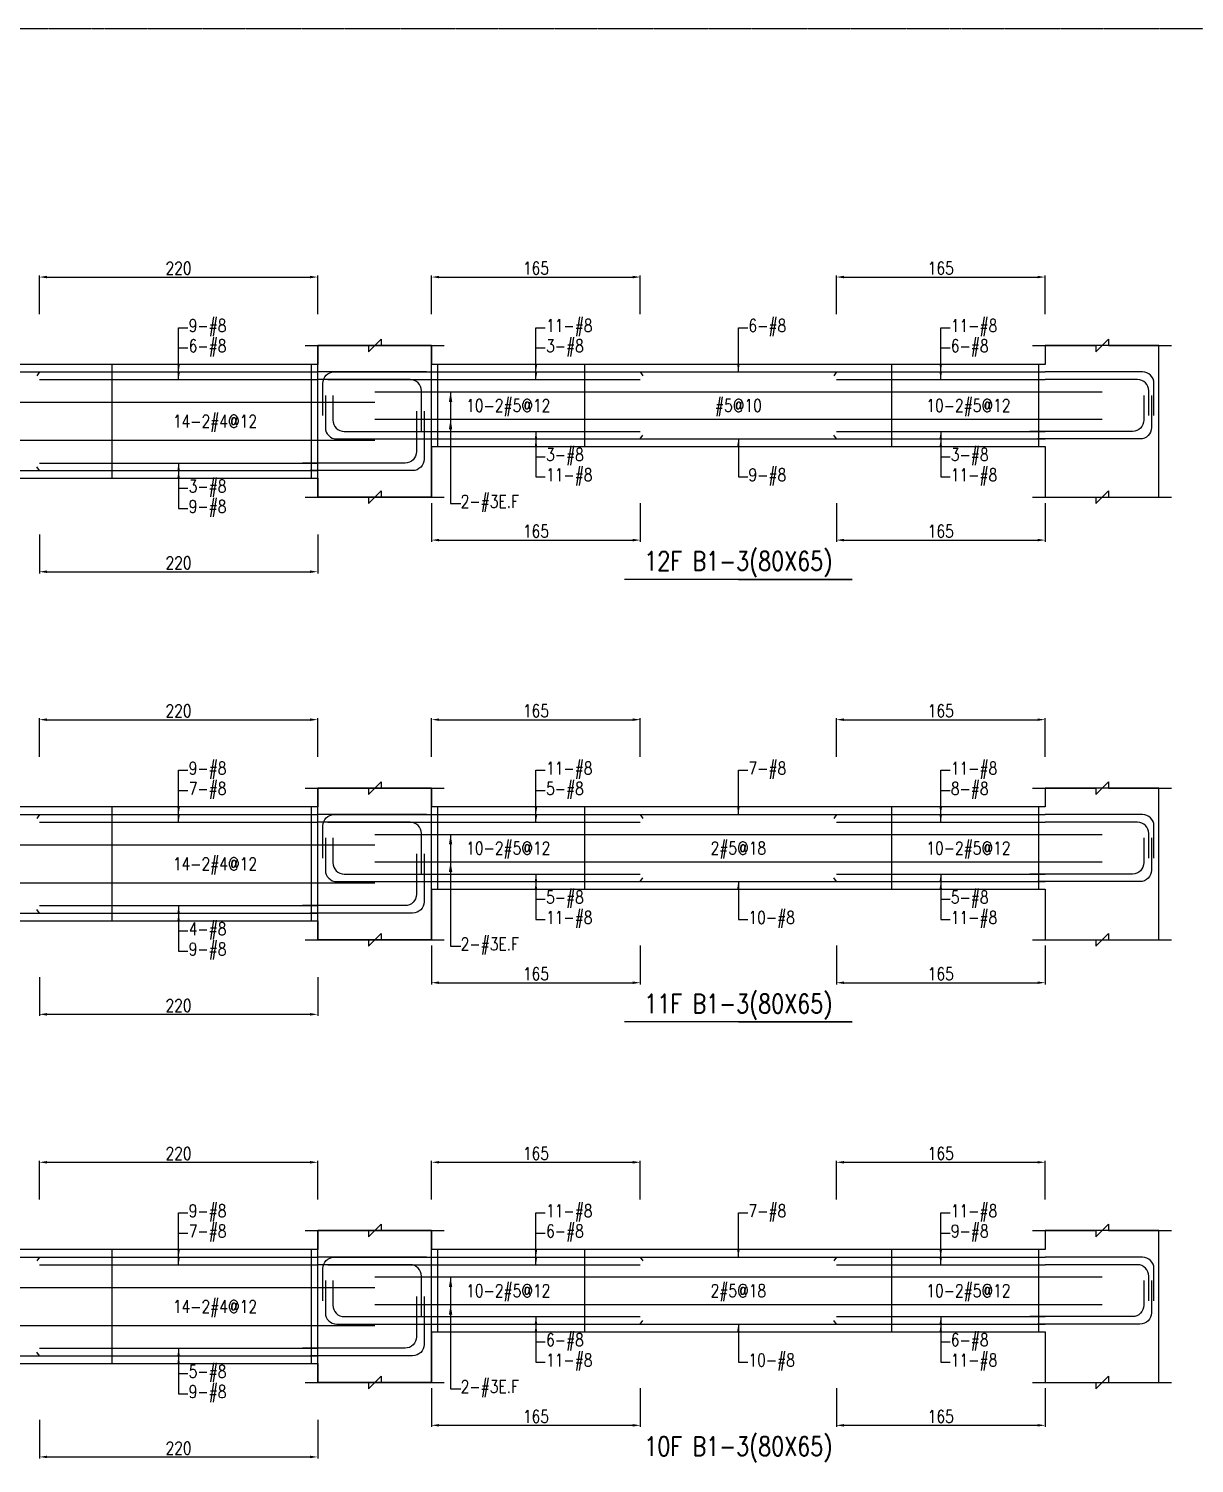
# Model space of a CAD drawing. Header units: millimetres. Extents: x 0 to 84580, y -12276 to 4373.
# Drawn here: x 33967 to 34888, y 935 to 2069 of the extents above; entities that cross this region are included whole.
import ezdxf
from ezdxf.enums import TextEntityAlignment as Align

# ---------------------------------------------------------------- set-up
doc = ezdxf.new("R2010")
doc.units = ezdxf.units.MM
doc.header["$MEASUREMENT"] = 0
doc.linetypes.add('CENTER', pattern=[2, 1.25, -0.25, 0.25, -0.25])
for name, color, linetype in [('S-DIM', 2, 'Continuous'), ('S-GRID', 1, 'CENTER'), ('S-LEADER', 2, 'Continuous'), ('S-RC', 130, 'Continuous'), ('S-REINF', 6, 'Continuous'), ('S-TEXT', 2, 'Continuous')]:
    doc.layers.add(name, color=color, linetype=linetype)
doc.styles.add('CS4', font='romans.shx', dxfattribs={"width": 0.8, "bigfont": 'lsp.shx'})
doc.styles.get("Standard").update_dxf_attribs({"font": 'arial.ttf'})
doc.dimstyles.new('ISO-25', dxfattribs={"dimtxt": 2.5, "dimasz": 2.5, "dimexe": 1.25, "dimexo": 0.625, "dimtad": 1, "dimtxsty": 'Standard', "dimcen": 2.5, "dimadec": 0, "dimazin": 0, "dimtfac": 1, "dimtmove": 0, "dimatfit": 3, "dimfxl": 0, "dimarcsym": 0})

# ---------------------------------------------------------------- blocks, each defined once
blk = doc.blocks.new('*D220')
at = {"layer": 'DEFPOINTS', "color": 0, "transparency": 16777216}
for p in [(34195.2, 1172.6), (33975.2, 1142.6), (34195.2, 1142.6)]:
    blk.add_point(p, dxfattribs=at)
at = {"layer": 'S-DIM', "color": 0, "lineweight": -2, "transparency": 16777216}
for p, q in [((33975.2, 1143.2), (33975.2, 1173.8)), ((33981.2, 1172.6), (34189.2, 1172.6)), ((34195.2, 1143.2), (34195.2, 1173.8))]:
    blk.add_line(p, q, dxfattribs=at)
at = {"layer": 'S-DIM', "color": 0, "transparency": 16777216}
for points in [[(33981.2, 1173.6), (33981.2, 1171.6), (33975.2, 1172.6)], [(34189.2, 1173.6), (34189.2, 1171.6), (34195.2, 1172.6)]]:
    blk.add_solid(points, dxfattribs=at)
at = {"layer": 'S-DIM', "color": 0, "transparency": 16777216, "insert": (34085.2, 1179.6), "char_height": 10, "attachment_point": 5, "style": 'CS4'}
blk.add_mtext('220', dxfattribs=at)
blk = doc.blocks.new('*D222')
at = {"layer": 'DEFPOINTS', "color": 0, "transparency": 16777216}
for p in [(33975.2, 969.6), (34195.2, 969.6), (34195.2, 939.6)]:
    blk.add_point(p, dxfattribs=at)
at = {"layer": 'S-DIM', "color": 0, "lineweight": -2, "transparency": 16777216}
for p, q in [((33975.2, 968.9), (33975.2, 938.3)), ((34195.2, 968.9), (34195.2, 938.3)), ((33981.2, 939.6), (34189.2, 939.6))]:
    blk.add_line(p, q, dxfattribs=at)
at = {"layer": 'S-DIM', "color": 0, "transparency": 16777216}
for points in [[(33981.2, 940.6), (33981.2, 938.6), (33975.2, 939.6)], [(34189.2, 940.6), (34189.2, 938.6), (34195.2, 939.6)]]:
    blk.add_solid(points, dxfattribs=at)
at = {"layer": 'S-DIM', "color": 0, "transparency": 16777216, "insert": (34085.2, 946.6), "char_height": 10, "attachment_point": 5, "style": 'CS4'}
blk.add_mtext('220', dxfattribs=at)
blk = doc.blocks.new('*D224')
at = {"layer": 'DEFPOINTS', "color": 0, "transparency": 16777216}
for p in [(34195.2, 1522.6), (33975.2, 1492.6), (34195.2, 1492.6)]:
    blk.add_point(p, dxfattribs=at)
at = {"layer": 'S-DIM', "color": 0, "lineweight": -2, "transparency": 16777216}
for p, q in [((33975.2, 1493.2), (33975.2, 1523.8)), ((33981.2, 1522.6), (34189.2, 1522.6)), ((34195.2, 1493.2), (34195.2, 1523.8))]:
    blk.add_line(p, q, dxfattribs=at)
at = {"layer": 'S-DIM', "color": 0, "transparency": 16777216}
for points in [[(33981.2, 1523.6), (33981.2, 1521.6), (33975.2, 1522.6)], [(34189.2, 1523.6), (34189.2, 1521.6), (34195.2, 1522.6)]]:
    blk.add_solid(points, dxfattribs=at)
at = {"layer": 'S-DIM', "color": 0, "transparency": 16777216, "insert": (34085.2, 1529.6), "char_height": 10, "attachment_point": 5, "style": 'CS4'}
blk.add_mtext('220', dxfattribs=at)
blk = doc.blocks.new('*D226')
at = {"layer": 'DEFPOINTS', "color": 0, "transparency": 16777216}
for p in [(33975.2, 1319.6), (34195.2, 1319.6), (34195.2, 1289.6)]:
    blk.add_point(p, dxfattribs=at)
at = {"layer": 'S-DIM', "color": 0, "lineweight": -2, "transparency": 16777216}
for p, q in [((33975.2, 1318.9), (33975.2, 1288.3)), ((34195.2, 1318.9), (34195.2, 1288.3)), ((33981.2, 1289.6), (34189.2, 1289.6))]:
    blk.add_line(p, q, dxfattribs=at)
at = {"layer": 'S-DIM', "color": 0, "transparency": 16777216}
for points in [[(33981.2, 1290.6), (33981.2, 1288.6), (33975.2, 1289.6)], [(34189.2, 1290.6), (34189.2, 1288.6), (34195.2, 1289.6)]]:
    blk.add_solid(points, dxfattribs=at)
at = {"layer": 'S-DIM', "color": 0, "transparency": 16777216, "insert": (34085.2, 1296.6), "char_height": 10, "attachment_point": 5, "style": 'CS4'}
blk.add_mtext('220', dxfattribs=at)
blk = doc.blocks.new('*D235')
at = {"layer": 'DEFPOINTS', "color": 0, "transparency": 16777216}
for p in [(34195.2, 1872.6), (33975.2, 1842.6), (34195.2, 1842.6)]:
    blk.add_point(p, dxfattribs=at)
at = {"layer": 'S-DIM', "color": 0, "lineweight": -2, "transparency": 16777216}
for p, q in [((33975.2, 1843.2), (33975.2, 1873.8)), ((33981.2, 1872.6), (34189.2, 1872.6)), ((34195.2, 1843.2), (34195.2, 1873.8))]:
    blk.add_line(p, q, dxfattribs=at)
at = {"layer": 'S-DIM', "color": 0, "transparency": 16777216}
for points in [[(33981.2, 1873.6), (33981.2, 1871.6), (33975.2, 1872.6)], [(34189.2, 1873.6), (34189.2, 1871.6), (34195.2, 1872.6)]]:
    blk.add_solid(points, dxfattribs=at)
at = {"layer": 'S-DIM', "color": 0, "transparency": 16777216, "insert": (34085.2, 1879.6), "char_height": 10, "attachment_point": 5, "style": 'CS4'}
blk.add_mtext('220', dxfattribs=at)
blk = doc.blocks.new('*D237')
at = {"layer": 'DEFPOINTS', "color": 0, "transparency": 16777216}
for p in [(33975.2, 1669.6), (34195.2, 1669.6), (34195.2, 1639.6)]:
    blk.add_point(p, dxfattribs=at)
at = {"layer": 'S-DIM', "color": 0, "lineweight": -2, "transparency": 16777216}
for p, q in [((33975.2, 1668.9), (33975.2, 1638.3)), ((34195.2, 1668.9), (34195.2, 1638.3)), ((33981.2, 1639.6), (34189.2, 1639.6))]:
    blk.add_line(p, q, dxfattribs=at)
at = {"layer": 'S-DIM', "color": 0, "transparency": 16777216}
for points in [[(33981.2, 1640.6), (33981.2, 1638.6), (33975.2, 1639.6)], [(34189.2, 1640.6), (34189.2, 1638.6), (34195.2, 1639.6)]]:
    blk.add_solid(points, dxfattribs=at)
at = {"layer": 'S-DIM', "color": 0, "transparency": 16777216, "insert": (34085.2, 1646.6), "char_height": 10, "attachment_point": 5, "style": 'CS4'}
blk.add_mtext('220', dxfattribs=at)
blk = doc.blocks.new('*D232')
at = {"layer": 'DEFPOINTS', "color": 0, "transparency": 16777216}
for p in [(34450.2, 1172.6), (34285.2, 1142.6), (34450.2, 1142.6)]:
    blk.add_point(p, dxfattribs=at)
at = {"layer": 'S-DIM', "color": 0, "lineweight": -2, "transparency": 16777216}
for p, q in [((34285.2, 1143.2), (34285.2, 1173.8)), ((34291.2, 1172.6), (34444.2, 1172.6)), ((34450.2, 1143.2), (34450.2, 1173.8))]:
    blk.add_line(p, q, dxfattribs=at)
at = {"layer": 'S-DIM', "color": 0, "transparency": 16777216}
for points in [[(34291.2, 1173.6), (34291.2, 1171.6), (34285.2, 1172.6)], [(34444.2, 1173.6), (34444.2, 1171.6), (34450.2, 1172.6)]]:
    blk.add_solid(points, dxfattribs=at)
at = {"layer": 'S-DIM', "color": 0, "transparency": 16777216, "insert": (34367.7, 1179.6), "char_height": 10, "attachment_point": 5, "style": 'CS4'}
blk.add_mtext('165', dxfattribs=at)
blk = doc.blocks.new('*D233')
at = {"layer": 'DEFPOINTS', "color": 0, "transparency": 16777216}
for p in [(34770.2, 1172.6), (34605.2, 1142.6), (34770.2, 1142.6)]:
    blk.add_point(p, dxfattribs=at)
at = {"layer": 'S-DIM', "color": 0, "lineweight": -2, "transparency": 16777216}
for p, q in [((34605.2, 1143.2), (34605.2, 1173.8)), ((34611.2, 1172.6), (34764.2, 1172.6)), ((34770.2, 1143.2), (34770.2, 1173.8))]:
    blk.add_line(p, q, dxfattribs=at)
at = {"layer": 'S-DIM', "color": 0, "transparency": 16777216}
for points in [[(34611.2, 1173.6), (34611.2, 1171.6), (34605.2, 1172.6)], [(34764.2, 1173.6), (34764.2, 1171.6), (34770.2, 1172.6)]]:
    blk.add_solid(points, dxfattribs=at)
at = {"layer": 'S-DIM', "color": 0, "transparency": 16777216, "insert": (34687.7, 1179.6), "char_height": 10, "attachment_point": 5, "style": 'CS4'}
blk.add_mtext('165', dxfattribs=at)
blk = doc.blocks.new('*D241')
at = {"layer": 'DEFPOINTS', "color": 0, "transparency": 16777216}
for p in [(34285.2, 994.6), (34450.2, 994.6), (34450.2, 964.6)]:
    blk.add_point(p, dxfattribs=at)
at = {"layer": 'S-DIM', "color": 0, "lineweight": -2, "transparency": 16777216}
for p, q in [((34285.2, 993.9), (34285.2, 963.3)), ((34450.2, 993.9), (34450.2, 963.3)), ((34291.2, 964.6), (34444.2, 964.6))]:
    blk.add_line(p, q, dxfattribs=at)
at = {"layer": 'S-DIM', "color": 0, "transparency": 16777216}
for points in [[(34291.2, 965.6), (34291.2, 963.6), (34285.2, 964.6)], [(34444.2, 965.6), (34444.2, 963.6), (34450.2, 964.6)]]:
    blk.add_solid(points, dxfattribs=at)
at = {"layer": 'S-DIM', "color": 0, "transparency": 16777216, "insert": (34367.7, 971.6), "char_height": 10, "attachment_point": 5, "style": 'CS4'}
blk.add_mtext('165', dxfattribs=at)
blk = doc.blocks.new('*D242')
at = {"layer": 'DEFPOINTS', "color": 0, "transparency": 16777216}
for p in [(34605.2, 994.6), (34770.2, 994.6), (34770.2, 964.6)]:
    blk.add_point(p, dxfattribs=at)
at = {"layer": 'S-DIM', "color": 0, "lineweight": -2, "transparency": 16777216}
for p, q in [((34605.2, 993.9), (34605.2, 963.3)), ((34770.2, 993.9), (34770.2, 963.3)), ((34611.2, 964.6), (34764.2, 964.6))]:
    blk.add_line(p, q, dxfattribs=at)
at = {"layer": 'S-DIM', "color": 0, "transparency": 16777216}
for points in [[(34611.2, 965.6), (34611.2, 963.6), (34605.2, 964.6)], [(34764.2, 965.6), (34764.2, 963.6), (34770.2, 964.6)]]:
    blk.add_solid(points, dxfattribs=at)
at = {"layer": 'S-DIM', "color": 0, "transparency": 16777216, "insert": (34687.7, 971.6), "char_height": 10, "attachment_point": 5, "style": 'CS4'}
blk.add_mtext('165', dxfattribs=at)
blk = doc.blocks.new('*D243')
at = {"layer": 'DEFPOINTS', "color": 0, "transparency": 16777216}
for p in [(34450.2, 1522.6), (34285.2, 1492.6), (34450.2, 1492.6)]:
    blk.add_point(p, dxfattribs=at)
at = {"layer": 'S-DIM', "color": 0, "lineweight": -2, "transparency": 16777216}
for p, q in [((34285.2, 1493.2), (34285.2, 1523.8)), ((34291.2, 1522.6), (34444.2, 1522.6)), ((34450.2, 1493.2), (34450.2, 1523.8))]:
    blk.add_line(p, q, dxfattribs=at)
at = {"layer": 'S-DIM', "color": 0, "transparency": 16777216}
for points in [[(34291.2, 1523.6), (34291.2, 1521.6), (34285.2, 1522.6)], [(34444.2, 1523.6), (34444.2, 1521.6), (34450.2, 1522.6)]]:
    blk.add_solid(points, dxfattribs=at)
at = {"layer": 'S-DIM', "color": 0, "transparency": 16777216, "insert": (34367.7, 1529.6), "char_height": 10, "attachment_point": 5, "style": 'CS4'}
blk.add_mtext('165', dxfattribs=at)
blk = doc.blocks.new('*D244')
at = {"layer": 'DEFPOINTS', "color": 0, "transparency": 16777216}
for p in [(34770.2, 1522.6), (34605.2, 1492.6), (34770.2, 1492.6)]:
    blk.add_point(p, dxfattribs=at)
at = {"layer": 'S-DIM', "color": 0, "lineweight": -2, "transparency": 16777216}
for p, q in [((34605.2, 1493.2), (34605.2, 1523.8)), ((34611.2, 1522.6), (34764.2, 1522.6)), ((34770.2, 1493.2), (34770.2, 1523.8))]:
    blk.add_line(p, q, dxfattribs=at)
at = {"layer": 'S-DIM', "color": 0, "transparency": 16777216}
for points in [[(34611.2, 1523.6), (34611.2, 1521.6), (34605.2, 1522.6)], [(34764.2, 1523.6), (34764.2, 1521.6), (34770.2, 1522.6)]]:
    blk.add_solid(points, dxfattribs=at)
at = {"layer": 'S-DIM', "color": 0, "transparency": 16777216, "insert": (34687.7, 1529.6), "char_height": 10, "attachment_point": 5, "style": 'CS4'}
blk.add_mtext('165', dxfattribs=at)
blk = doc.blocks.new('*D245')
at = {"layer": 'DEFPOINTS', "color": 0, "transparency": 16777216}
for p in [(34285.2, 1344.6), (34450.2, 1344.6), (34450.2, 1314.6)]:
    blk.add_point(p, dxfattribs=at)
at = {"layer": 'S-DIM', "color": 0, "lineweight": -2, "transparency": 16777216}
for p, q in [((34285.2, 1343.9), (34285.2, 1313.3)), ((34450.2, 1343.9), (34450.2, 1313.3)), ((34291.2, 1314.6), (34444.2, 1314.6))]:
    blk.add_line(p, q, dxfattribs=at)
at = {"layer": 'S-DIM', "color": 0, "transparency": 16777216}
for points in [[(34291.2, 1315.6), (34291.2, 1313.6), (34285.2, 1314.6)], [(34444.2, 1315.6), (34444.2, 1313.6), (34450.2, 1314.6)]]:
    blk.add_solid(points, dxfattribs=at)
at = {"layer": 'S-DIM', "color": 0, "transparency": 16777216, "insert": (34367.7, 1321.6), "char_height": 10, "attachment_point": 5, "style": 'CS4'}
blk.add_mtext('165', dxfattribs=at)
blk = doc.blocks.new('*D246')
at = {"layer": 'DEFPOINTS', "color": 0, "transparency": 16777216}
for p in [(34605.2, 1344.6), (34770.2, 1344.6), (34770.2, 1314.6)]:
    blk.add_point(p, dxfattribs=at)
at = {"layer": 'S-DIM', "color": 0, "lineweight": -2, "transparency": 16777216}
for p, q in [((34605.2, 1343.9), (34605.2, 1313.3)), ((34770.2, 1343.9), (34770.2, 1313.3)), ((34611.2, 1314.6), (34764.2, 1314.6))]:
    blk.add_line(p, q, dxfattribs=at)
at = {"layer": 'S-DIM', "color": 0, "transparency": 16777216}
for points in [[(34611.2, 1315.6), (34611.2, 1313.6), (34605.2, 1314.6)], [(34764.2, 1315.6), (34764.2, 1313.6), (34770.2, 1314.6)]]:
    blk.add_solid(points, dxfattribs=at)
at = {"layer": 'S-DIM', "color": 0, "transparency": 16777216, "insert": (34687.7, 1321.6), "char_height": 10, "attachment_point": 5, "style": 'CS4'}
blk.add_mtext('165', dxfattribs=at)
blk = doc.blocks.new('*D247')
at = {"layer": 'DEFPOINTS', "color": 0, "transparency": 16777216}
for p in [(34450.2, 1872.6), (34285.2, 1842.6), (34450.2, 1842.6)]:
    blk.add_point(p, dxfattribs=at)
at = {"layer": 'S-DIM', "color": 0, "lineweight": -2, "transparency": 16777216}
for p, q in [((34285.2, 1843.2), (34285.2, 1873.8)), ((34291.2, 1872.6), (34444.2, 1872.6)), ((34450.2, 1843.2), (34450.2, 1873.8))]:
    blk.add_line(p, q, dxfattribs=at)
at = {"layer": 'S-DIM', "color": 0, "transparency": 16777216}
for points in [[(34291.2, 1873.6), (34291.2, 1871.6), (34285.2, 1872.6)], [(34444.2, 1873.6), (34444.2, 1871.6), (34450.2, 1872.6)]]:
    blk.add_solid(points, dxfattribs=at)
at = {"layer": 'S-DIM', "color": 0, "transparency": 16777216, "insert": (34367.7, 1879.6), "char_height": 10, "attachment_point": 5, "style": 'CS4'}
blk.add_mtext('165', dxfattribs=at)
blk = doc.blocks.new('*D211')
at = {"layer": 'DEFPOINTS', "color": 0, "transparency": 16777216}
for p in [(34770.2, 1872.6), (34605.2, 1842.6), (34770.2, 1842.6)]:
    blk.add_point(p, dxfattribs=at)
at = {"layer": 'S-DIM', "color": 0, "lineweight": -2, "transparency": 16777216}
for p, q in [((34605.2, 1843.2), (34605.2, 1873.8)), ((34611.2, 1872.6), (34764.2, 1872.6)), ((34770.2, 1843.2), (34770.2, 1873.8))]:
    blk.add_line(p, q, dxfattribs=at)
at = {"layer": 'S-DIM', "color": 0, "transparency": 16777216}
for points in [[(34611.2, 1873.6), (34611.2, 1871.6), (34605.2, 1872.6)], [(34764.2, 1873.6), (34764.2, 1871.6), (34770.2, 1872.6)]]:
    blk.add_solid(points, dxfattribs=at)
at = {"layer": 'S-DIM', "color": 0, "transparency": 16777216, "insert": (34687.7, 1879.6), "char_height": 10, "attachment_point": 5, "style": 'CS4'}
blk.add_mtext('165', dxfattribs=at)
blk = doc.blocks.new('*D212')
at = {"layer": 'DEFPOINTS', "color": 0, "transparency": 16777216}
for p in [(34285.2, 1694.6), (34450.2, 1694.6), (34450.2, 1664.6)]:
    blk.add_point(p, dxfattribs=at)
at = {"layer": 'S-DIM', "color": 0, "lineweight": -2, "transparency": 16777216}
for p, q in [((34285.2, 1693.9), (34285.2, 1663.3)), ((34450.2, 1693.9), (34450.2, 1663.3)), ((34291.2, 1664.6), (34444.2, 1664.6))]:
    blk.add_line(p, q, dxfattribs=at)
at = {"layer": 'S-DIM', "color": 0, "transparency": 16777216}
for points in [[(34291.2, 1665.6), (34291.2, 1663.6), (34285.2, 1664.6)], [(34444.2, 1665.6), (34444.2, 1663.6), (34450.2, 1664.6)]]:
    blk.add_solid(points, dxfattribs=at)
at = {"layer": 'S-DIM', "color": 0, "transparency": 16777216, "insert": (34367.7, 1671.6), "char_height": 10, "attachment_point": 5, "style": 'CS4'}
blk.add_mtext('165', dxfattribs=at)
blk = doc.blocks.new('*D213')
at = {"layer": 'DEFPOINTS', "color": 0, "transparency": 16777216}
for p in [(34605.2, 1694.6), (34770.2, 1694.6), (34770.2, 1664.6)]:
    blk.add_point(p, dxfattribs=at)
at = {"layer": 'S-DIM', "color": 0, "lineweight": -2, "transparency": 16777216}
for p, q in [((34605.2, 1693.9), (34605.2, 1663.3)), ((34770.2, 1693.9), (34770.2, 1663.3)), ((34611.2, 1664.6), (34764.2, 1664.6))]:
    blk.add_line(p, q, dxfattribs=at)
at = {"layer": 'S-DIM', "color": 0, "transparency": 16777216}
for points in [[(34611.2, 1665.6), (34611.2, 1663.6), (34605.2, 1664.6)], [(34764.2, 1665.6), (34764.2, 1663.6), (34770.2, 1664.6)]]:
    blk.add_solid(points, dxfattribs=at)
at = {"layer": 'S-DIM', "color": 0, "transparency": 16777216, "insert": (34687.7, 1671.6), "char_height": 10, "attachment_point": 5, "style": 'CS4'}
blk.add_mtext('165', dxfattribs=at)

msp = doc.modelspace()

# ---------------------------------------------------------------- linework, layer by layer
at = {"layer": 'S-GRID'}
msp.add_lwpolyline([(32603, 0), (35832, 0), (35832, 2069), (32603, 2069), (32603, 0)], dxfattribs=at)
at = {"layer": 'S-RC'}
for points in [[(34185.225, 1818.558), (34235.225, 1818.548), (34235.224, 1813.548), (34245.226, 1823.546), (34245.225, 1818.546), (34295.225, 1818.536)], [(34185.225, 1818.558), (34235.225, 1818.548), (34235.224, 1813.548), (34245.226, 1823.546), (34245.225, 1818.546), (34295.225, 1818.536)], [(34195.225, 1713.558), (34195.225, 1698.558), (34285.225, 1698.558), (34285.225, 1818.558), (34195.225, 1818.558), (34195.225, 1803.558)], [(34285.225, 1738.558), (34285.225, 1698.558), (34195.225, 1698.558), (34195.225, 1818.558), (34285.225, 1818.558), (34285.225, 1803.558)], [(34760.225, 1818.558), (34810.225, 1818.548), (34810.224, 1813.548), (34820.226, 1823.546), (34820.225, 1818.546), (34870.225, 1818.536)], [(34770.225, 1738.558), (34770.225, 1698.558), (34860.225, 1698.558), (34860.225, 1818.558), (34770.225, 1818.558), (34770.225, 1803.558)], [(34195.225, 1803.558), (33545.225, 1803.558)], [(34770.225, 1803.558), (34285.225, 1803.558)], [(34285.225, 1738.558), (34770.225, 1738.558)], [(33545.225, 1713.558), (34195.225, 1713.558)], [(34185.225, 1698.558), (34235.225, 1698.548), (34235.224, 1693.548), (34245.226, 1703.546), (34245.225, 1698.546), (34295.225, 1698.536)], [(34185.225, 1698.558), (34235.225, 1698.548), (34235.224, 1693.548), (34245.226, 1703.546), (34245.225, 1698.546), (34295.225, 1698.536)], [(34760.225, 1698.558), (34810.225, 1698.548), (34810.224, 1693.548), (34820.226, 1703.546), (34820.225, 1698.546), (34870.225, 1698.536)], [(34527.725, 1633.558), (34617.725, 1633.558), (34437.725, 1633.558)], [(34185.225, 1468.558), (34235.225, 1468.548), (34235.224, 1463.548), (34245.226, 1473.546), (34245.225, 1468.546), (34295.225, 1468.536)], [(34185.225, 1468.558), (34235.225, 1468.548), (34235.224, 1463.548), (34245.226, 1473.546), (34245.225, 1468.546), (34295.225, 1468.536)], [(34195.225, 1363.558), (34195.225, 1348.558), (34285.225, 1348.558), (34285.225, 1468.558), (34195.225, 1468.558), (34195.225, 1453.558)], [(34285.225, 1388.558), (34285.225, 1348.558), (34195.225, 1348.558), (34195.225, 1468.558), (34285.225, 1468.558), (34285.225, 1453.558)], [(34760.225, 1468.558), (34810.225, 1468.548), (34810.224, 1463.548), (34820.226, 1473.546), (34820.225, 1468.546), (34870.225, 1468.536)], [(34770.225, 1388.558), (34770.225, 1348.558), (34860.225, 1348.558), (34860.225, 1468.558), (34770.225, 1468.558), (34770.225, 1453.558)], [(34195.225, 1453.558), (33545.225, 1453.558)], [(34770.225, 1453.558), (34285.225, 1453.558)], [(34285.225, 1388.558), (34770.225, 1388.558)], [(33545.225, 1363.558), (34195.225, 1363.558)], [(34185.225, 1348.558), (34235.225, 1348.548), (34235.224, 1343.548), (34245.226, 1353.546), (34245.225, 1348.546), (34295.225, 1348.536)], [(34185.225, 1348.558), (34235.225, 1348.548), (34235.224, 1343.548), (34245.226, 1353.546), (34245.225, 1348.546), (34295.225, 1348.536)], [(34760.225, 1348.558), (34810.225, 1348.548), (34810.224, 1343.548), (34820.226, 1353.546), (34820.225, 1348.546), (34870.225, 1348.536)], [(34527.725, 1283.558), (34617.725, 1283.558), (34437.725, 1283.558)], [(34185.225, 1118.558), (34235.225, 1118.548), (34235.224, 1113.548), (34245.226, 1123.546), (34245.225, 1118.546), (34295.225, 1118.536)], [(34185.225, 1118.558), (34235.225, 1118.548), (34235.224, 1113.548), (34245.226, 1123.546), (34245.225, 1118.546), (34295.225, 1118.536)], [(34760.225, 1118.558), (34810.225, 1118.548), (34810.224, 1113.548), (34820.226, 1123.546), (34820.225, 1118.546), (34870.225, 1118.536)], [(34195.225, 1013.558), (34195.225, 998.558), (34285.225, 998.558), (34285.225, 1118.558), (34195.225, 1118.558), (34195.225, 1103.558)], [(34285.225, 1038.558), (34285.225, 998.558), (34195.225, 998.558), (34195.225, 1118.558), (34285.225, 1118.558), (34285.225, 1103.558)], [(34770.225, 1038.558), (34770.225, 998.558), (34860.225, 998.558), (34860.225, 1118.558), (34770.225, 1118.558), (34770.225, 1103.558)], [(34195.225, 1103.558), (33545.225, 1103.558)], [(34770.225, 1103.558), (34285.225, 1103.558)], [(34285.225, 1038.558), (34770.225, 1038.558)], [(33545.225, 1013.558), (34195.225, 1013.558)], [(34185.225, 998.558), (34235.225, 998.548), (34235.224, 993.548), (34245.226, 1003.546), (34245.225, 998.546), (34295.225, 998.536)], [(34185.225, 998.558), (34235.225, 998.548), (34235.224, 993.548), (34245.226, 1003.546), (34245.225, 998.546), (34295.225, 998.536)], [(34760.225, 998.558), (34810.225, 998.548), (34810.224, 993.548), (34820.226, 1003.546), (34820.225, 998.546), (34870.225, 998.536)]]:
    msp.add_lwpolyline(points, dxfattribs=at)
at = {"layer": 'S-REINF'}
for points in [[(33765.225, 1797.558), (33975.225, 1797.558)], [(33975.225, 1797.558), (33973.225, 1794.558)], [(33975.225, 1797.558), (34195.225, 1797.558)], [(34281.225, 1797.558), (34195.225, 1797.558)], [(34285.225, 1797.558), (34450.225, 1797.558)], [(34450.225, 1797.558), (34452.225, 1794.558)], [(34450.225, 1797.558), (34605.225, 1797.558)], [(34605.225, 1797.558), (34603.225, 1794.558)], [(34605.225, 1797.558), (34770.225, 1797.558)], [(33975.225, 1791.558), (34195.225, 1791.558)], [(34203.225, 1791.558), (34285.225, 1791.558)], [(34285.225, 1791.558), (34450.225, 1791.558)], [(34605.225, 1791.558), (34770.225, 1791.558)], [(34285.225, 1750.558), (34450.225, 1750.558)], [(34450.225, 1744.558), (34452.225, 1747.558)], [(34605.225, 1744.558), (34603.225, 1747.558)], [(34605.225, 1750.558), (34770.225, 1750.558)], [(34285.225, 1744.558), (34450.225, 1744.558)], [(34450.225, 1744.558), (34605.225, 1744.558)], [(34605.225, 1744.558), (34770.225, 1744.558)], [(33975.225, 1725.558), (34195.225, 1725.558)], [(33765.225, 1719.558), (33975.225, 1719.558)], [(33975.225, 1719.558), (33973.225, 1722.558)], [(33975.225, 1719.558), (34195.225, 1719.558)], [(33765.225, 1447.558), (33975.225, 1447.558)], [(33975.225, 1447.558), (33973.225, 1444.558)], [(33975.225, 1447.558), (34195.225, 1447.558)], [(33975.225, 1441.558), (34195.225, 1441.558)], [(34281.225, 1447.558), (34195.225, 1447.558)], [(34203.225, 1441.558), (34285.225, 1441.558)], [(34285.225, 1447.558), (34450.225, 1447.558)], [(34285.225, 1441.558), (34450.225, 1441.558)], [(34450.225, 1447.558), (34452.225, 1444.558)], [(34450.225, 1447.558), (34605.225, 1447.558)], [(34605.225, 1447.558), (34603.225, 1444.558)], [(34605.225, 1447.558), (34770.225, 1447.558)], [(34605.225, 1441.558), (34770.225, 1441.558)], [(34285.225, 1400.558), (34450.225, 1400.558)], [(34450.225, 1394.558), (34452.225, 1397.558)], [(34605.225, 1394.558), (34603.225, 1397.558)], [(34605.225, 1400.558), (34770.225, 1400.558)], [(34285.225, 1394.558), (34450.225, 1394.558)], [(34450.225, 1394.558), (34605.225, 1394.558)], [(34605.225, 1394.558), (34770.225, 1394.558)], [(33975.225, 1375.558), (34195.225, 1375.558)], [(33765.225, 1369.558), (33975.225, 1369.558)], [(33975.225, 1369.558), (33973.225, 1372.558)], [(33975.225, 1369.558), (34195.225, 1369.558)], [(33765.225, 1097.558), (33975.225, 1097.558)], [(33975.225, 1097.558), (33973.225, 1094.558)], [(33975.225, 1097.558), (34195.225, 1097.558)], [(33975.225, 1091.558), (34195.225, 1091.558)], [(34281.225, 1097.558), (34195.225, 1097.558)], [(34203.225, 1091.558), (34285.225, 1091.558)], [(34285.225, 1097.558), (34450.225, 1097.558)], [(34285.225, 1091.558), (34450.225, 1091.558)], [(34450.225, 1097.558), (34452.225, 1094.558)], [(34450.225, 1097.558), (34605.225, 1097.558)], [(34605.225, 1097.558), (34603.225, 1094.558)], [(34605.225, 1097.558), (34770.225, 1097.558)], [(34605.225, 1091.558), (34770.225, 1091.558)], [(34285.225, 1050.558), (34450.225, 1050.558)], [(34285.225, 1044.558), (34450.225, 1044.558)], [(34450.225, 1044.558), (34452.225, 1047.558)], [(34450.225, 1044.558), (34605.225, 1044.558)], [(34605.225, 1044.558), (34603.225, 1047.558)], [(34605.225, 1050.558), (34770.225, 1050.558)], [(34605.225, 1044.558), (34770.225, 1044.558)], [(33975.225, 1019.558), (33973.225, 1022.558)], [(33975.225, 1025.558), (34195.225, 1025.558)], [(33765.225, 1019.558), (33975.225, 1019.558)], [(33975.225, 1019.558), (34195.225, 1019.558)]]:
    msp.add_lwpolyline(points, dxfattribs=at)
at = {"layer": 'S-REINF', "color": 1}
for points in [[(34032.725, 1713.558), (34032.725, 1803.558)], [(34190.225, 1713.558), (34190.225, 1803.558)], [(34290.225, 1738.558), (34290.225, 1803.558)], [(34406.475, 1738.558), (34406.475, 1803.558)], [(34648.975, 1738.558), (34648.975, 1803.558)], [(34765.225, 1738.558), (34765.225, 1803.558)], [(34240.225, 1781.891), (34815.225, 1781.891)], [(33500.225, 1773.558), (34240.225, 1773.558)], [(34240.225, 1760.225), (34815.225, 1760.225)], [(33500.225, 1743.558), (34240.225, 1743.558)], [(34032.725, 1363.558), (34032.725, 1453.558)], [(34190.225, 1363.558), (34190.225, 1453.558)], [(34290.225, 1388.558), (34290.225, 1453.558)], [(34406.475, 1388.558), (34406.475, 1453.558)], [(34648.975, 1388.558), (34648.975, 1453.558)], [(34765.225, 1388.558), (34765.225, 1453.558)], [(34240.225, 1431.891), (34815.225, 1431.891)], [(33500.225, 1423.558), (34240.225, 1423.558)], [(34240.225, 1410.225), (34815.225, 1410.225)], [(33500.225, 1393.558), (34240.225, 1393.558)], [(34032.725, 1013.558), (34032.725, 1103.558)], [(34190.225, 1013.558), (34190.225, 1103.558)], [(34290.225, 1038.558), (34290.225, 1103.558)], [(34406.475, 1038.558), (34406.475, 1103.558)], [(34648.975, 1038.558), (34648.975, 1103.558)], [(34765.225, 1038.558), (34765.225, 1103.558)], [(34240.225, 1081.891), (34815.225, 1081.891)], [(33500.225, 1073.558), (34240.225, 1073.558)], [(34240.225, 1060.225), (34815.225, 1060.225)], [(33500.225, 1043.558), (34240.225, 1043.558)]]:
    msp.add_lwpolyline(points, dxfattribs=at)
at = {"layer": 'S-REINF'}
for points in [[(34199.225, 1763.058), (34199.225, 1788.558, -0.41421356), (34208.225, 1797.558), (34285.225, 1797.558)], [(34856.225, 1763.058), (34856.225, 1788.558, 0.41421356), (34847.225, 1797.558), (34770.225, 1797.558)], [(34277.225, 1750.558), (34277.225, 1782.558, 0.41421356), (34268.225, 1791.558), (34195.225, 1791.558)], [(34852.225, 1763.058), (34852.225, 1782.558, 0.41421356), (34843.225, 1791.558), (34770.225, 1791.558)], [(34201.225, 1779.058), (34201.225, 1753.558, 0.41421356), (34210.225, 1744.558), (34285.225, 1744.558)], [(34207.225, 1779.058), (34207.225, 1759.558, 0.41421356), (34216.225, 1750.558), (34285.225, 1750.558)], [(34848.225, 1779.058), (34848.225, 1759.558, -0.41421356), (34839.225, 1750.558), (34758.225, 1750.558)], [(34854.225, 1779.058), (34854.225, 1753.558, -0.41421356), (34845.225, 1744.558), (34764.225, 1744.558)], [(34273.225, 1766.558), (34273.225, 1734.558, -0.41421356), (34264.225, 1725.558), (34183.225, 1725.558)], [(34279.225, 1766.558), (34279.225, 1728.558, -0.41421356), (34270.225, 1719.558), (34189.225, 1719.558)], [(34277.225, 1400.558), (34277.225, 1432.558, 0.41421356), (34268.225, 1441.558), (34195.225, 1441.558)], [(34199.225, 1413.058), (34199.225, 1438.558, -0.41421356), (34208.225, 1447.558), (34285.225, 1447.558)], [(34856.225, 1413.058), (34856.225, 1438.558, 0.41421356), (34847.225, 1447.558), (34770.225, 1447.558)], [(34852.225, 1413.058), (34852.225, 1432.558, 0.41421356), (34843.225, 1441.558), (34770.225, 1441.558)], [(34201.225, 1429.058), (34201.225, 1403.558, 0.41421356), (34210.225, 1394.558), (34285.225, 1394.558)], [(34207.225, 1429.058), (34207.225, 1409.558, 0.41421356), (34216.225, 1400.558), (34285.225, 1400.558)], [(34848.225, 1429.058), (34848.225, 1409.558, -0.41421356), (34839.225, 1400.558), (34758.225, 1400.558)], [(34854.225, 1429.058), (34854.225, 1403.558, -0.41421356), (34845.225, 1394.558), (34764.225, 1394.558)], [(34273.225, 1416.558), (34273.225, 1384.558, -0.41421356), (34264.225, 1375.558), (34183.225, 1375.558)], [(34279.225, 1416.558), (34279.225, 1378.558, -0.41421356), (34270.225, 1369.558), (34189.225, 1369.558)], [(34277.225, 1050.558), (34277.225, 1082.558, 0.41421356), (34268.225, 1091.558), (34195.225, 1091.558)], [(34199.225, 1063.058), (34199.225, 1088.558, -0.41421356), (34208.225, 1097.558), (34285.225, 1097.558)], [(34856.225, 1063.058), (34856.225, 1088.558, 0.41421356), (34847.225, 1097.558), (34770.225, 1097.558)], [(34852.225, 1063.058), (34852.225, 1082.558, 0.41421356), (34843.225, 1091.558), (34770.225, 1091.558)], [(34201.225, 1079.058), (34201.225, 1053.558, 0.41421356), (34210.225, 1044.558), (34285.225, 1044.558)], [(34207.225, 1079.058), (34207.225, 1059.558, 0.41421356), (34216.225, 1050.558), (34285.225, 1050.558)], [(34848.225, 1079.058), (34848.225, 1059.558, -0.41421356), (34839.225, 1050.558), (34758.225, 1050.558)], [(34854.225, 1079.058), (34854.225, 1053.558, -0.41421356), (34845.225, 1044.558), (34764.225, 1044.558)], [(34273.225, 1066.558), (34273.225, 1034.558, -0.41421356), (34264.225, 1025.558), (34183.225, 1025.558)], [(34279.225, 1066.558), (34279.225, 1028.558, -0.41421356), (34270.225, 1019.558), (34189.225, 1019.558)]]:
    msp.add_lwpolyline(points, format="xyb", dxfattribs=at)

# ---------------------------------------------------------------- texts
at = {"layer": 'S-LEADER', "char_height": 10, "attachment_point": 4, "style": 'CS4'}
for s, insert in [('9-#8', (34093.225, 1832.558)), ('11-#8', (34375.725, 1832.558)), ('6-#8', (34535.725, 1832.558)), ('11-#8', (34695.725, 1832.558)), ('6-#8', (34093.225, 1816.558)), ('3-#8', (34375.725, 1816.558)), ('6-#8', (34695.725, 1816.558)), ('3-#8', (34375.725, 1730.558)), ('3-#8', (34695.725, 1730.558)), ('3-#8', (34093.225, 1705.558)), ('11-#8', (34375.725, 1714.558)), ('9-#8', (34535.725, 1714.558)), ('11-#8', (34695.725, 1714.558)), ('9-#8', (34093.225, 1689.558)), ('9-#8', (34093.225, 1482.558)), ('11-#8', (34375.725, 1482.558)), ('7-#8', (34535.725, 1482.558)), ('11-#8', (34695.725, 1482.558)), ('7-#8', (34093.225, 1466.558)), ('5-#8', (34375.725, 1466.558)), ('8-#8', (34695.725, 1466.558)), ('5-#8', (34375.725, 1380.558)), ('5-#8', (34695.725, 1380.558)), ('11-#8', (34375.725, 1364.558)), ('10-#8', (34535.725, 1364.558)), ('11-#8', (34695.725, 1364.558)), ('4-#8', (34093.225, 1355.558)), ('9-#8', (34093.225, 1339.558)), ('9-#8', (34093.225, 1132.558)), ('11-#8', (34375.725, 1132.558)), ('7-#8', (34535.725, 1132.558)), ('11-#8', (34695.725, 1132.558)), ('7-#8', (34093.225, 1116.558)), ('6-#8', (34375.725, 1116.558)), ('9-#8', (34695.725, 1116.558)), ('6-#8', (34375.725, 1030.558)), ('6-#8', (34695.725, 1030.558)), ('11-#8', (34375.725, 1014.558)), ('10-#8', (34535.725, 1014.558)), ('11-#8', (34695.725, 1014.558)), ('5-#8', (34093.225, 1005.558)), ('9-#8', (34093.225, 989.558))]:
    msp.add_mtext(s, dxfattribs=dict(at, insert=insert))
at = {"layer": 'S-LEADER', "color": 3, "char_height": 10, "attachment_point": 4, "style": 'CS4'}
for insert in [(34308.225, 1693.558), (34308.225, 1343.558), (34308.225, 993.558)]:
    msp.add_mtext('2-#3E.F', dxfattribs=dict(at, insert=insert))
at = {"layer": 'S-RC', "style": 'CS4', "width": 0.8}
for s, p in [('12F B1-3(80X65)', (34527.725, 1640.558)), ('11F B1-3(80X65)', (34527.725, 1290.558)), ('10F B1-3(80X65)', (34527.725, 940.558))]:
    msp.add_text(s, height=15, dxfattribs=at).set_placement(p, align=Align.CENTER)
at = {"layer": 'S-TEXT', "color": 1, "style": 'CS4', "width": 0.8}
for s, p in [('10-2#5@12', (34345.85, 1766.058)), ('#5@10', (34527.725, 1766.058)), ('10-2#5@12', (34709.6, 1766.058)), ('14-2#4@12', (34113.975, 1753.558)), ('10-2#5@12', (34345.85, 1416.058)), ('2#5@18', (34527.725, 1416.058)), ('10-2#5@12', (34709.6, 1416.058)), ('14-2#4@12', (34113.975, 1403.558)), ('10-2#5@12', (34345.85, 1066.058)), ('2#5@18', (34527.725, 1066.058)), ('10-2#5@12', (34709.6, 1066.058)), ('14-2#4@12', (34113.975, 1053.558))]:
    msp.add_text(s, height=10, dxfattribs=at).set_placement(p, align=Align.CENTER)

# ---------------------------------------------------------------- dimensions: what is measured, and where the dimension line sits
at = {"layer": 'S-DIM'}
for p1, p2, distance, picture, middle in [((33975.225, 1842.558), (34195.225, 1842.558), 30, '*D235', (34085.225, 1879.558)), ((34285.225, 1842.558), (34450.225, 1842.558), 30, '*D247', (34367.725, 1879.558)), ((34605.225, 1842.558), (34770.225, 1842.558), 30, '*D211', (34687.725, 1879.558)), ((34285.225, 1694.558), (34450.225, 1694.558), -30, '*D212', (34367.725, 1671.558)), ((34605.225, 1694.558), (34770.225, 1694.558), -30, '*D213', (34687.725, 1671.558)), ((33975.225, 1669.558), (34195.225, 1669.558), -30, '*D237', (34085.225, 1646.558)), ((33975.225, 1492.558), (34195.225, 1492.558), 30, '*D224', (34085.225, 1529.558)), ((34285.225, 1492.558), (34450.225, 1492.558), 30, '*D243', (34367.725, 1529.558)), ((34605.225, 1492.558), (34770.225, 1492.558), 30, '*D244', (34687.725, 1529.558)), ((34285.225, 1344.558), (34450.225, 1344.558), -30, '*D245', (34367.725, 1321.558)), ((34605.225, 1344.558), (34770.225, 1344.558), -30, '*D246', (34687.725, 1321.558)), ((33975.225, 1319.558), (34195.225, 1319.558), -30, '*D226', (34085.225, 1296.558)), ((33975.225, 1142.558), (34195.225, 1142.558), 30, '*D220', (34085.225, 1179.558)), ((34285.225, 1142.558), (34450.225, 1142.558), 30, '*D232', (34367.725, 1179.558)), ((34605.225, 1142.558), (34770.225, 1142.558), 30, '*D233', (34687.725, 1179.558)), ((34285.225, 994.558), (34450.225, 994.558), -30, '*D241', (34367.725, 971.558)), ((34605.225, 994.558), (34770.225, 994.558), -30, '*D242', (34687.725, 971.558)), ((33975.225, 969.558), (34195.225, 969.558), -30, '*D222', (34085.225, 946.558))]:
    dim = msp.add_aligned_dim(p1=p1, p2=p2, distance=distance, dimstyle='ISO-25', override={"dimtxt": 10, "dimasz": 6, "dimgap": 2, "dimtxsty": 'CS4'}, dxfattribs=at)
    dim.commit()
    dim.dimension.update_dxf_attribs({"geometry": picture, "text_midpoint": middle})

# ---------------------------------------------------------------- leaders
at = {"layer": 'S-LEADER', "annotation_type": 0, "has_hookline": 1, "hookline_direction": 0}
for points, override, text_width in [([(34085.225, 1797.558), (34085.225, 1832.558), (34092.6, 1832.558)], {"dimasz": 6, "dimtad": 0}, 30.857), ([(34367.725, 1797.558), (34367.725, 1832.558), (34375.1, 1832.558)], {"dimasz": 6, "dimtad": 0}, 37.333), ([(34527.725, 1797.558), (34527.725, 1832.558), (34535.1, 1832.558)], {"dimasz": 6, "dimtad": 0}, 30.476), ([(34687.725, 1797.558), (34687.725, 1832.558), (34695.1, 1832.558)], {"dimasz": 6, "dimtad": 0}, 37.333), ([(34085.225, 1791.558), (34085.225, 1816.558), (34092.6, 1816.558)], {"dimasz": 6, "dimtad": 0}, 30.476), ([(34367.725, 1791.558), (34367.725, 1816.558), (34375.1, 1816.558)], {"dimasz": 6, "dimtad": 0}, 30.857), ([(34687.725, 1791.558), (34687.725, 1816.558), (34695.1, 1816.558)], {"dimasz": 6, "dimtad": 0}, 30.476), ([(34300.225, 1760.225), (34300.225, 1693.558), (34307.6, 1693.558)], {"dimasz": 8, "dimtad": 0}, 49.524), ([(34367.725, 1750.558), (34367.725, 1730.558), (34375.1, 1730.558)], {"dimasz": 6, "dimtad": 0}, 30.857), ([(34687.725, 1750.558), (34687.725, 1730.558), (34695.1, 1730.558)], {"dimasz": 6, "dimtad": 0}, 30.857), ([(34367.725, 1744.558), (34367.725, 1714.558), (34375.1, 1714.558)], {"dimasz": 6, "dimtad": 0}, 37.333), ([(34527.725, 1744.558), (34527.725, 1714.558), (34535.1, 1714.558)], {"dimasz": 6, "dimtad": 0}, 30.857), ([(34687.725, 1744.558), (34687.725, 1714.558), (34695.1, 1714.558)], {"dimasz": 6, "dimtad": 0}, 37.333), ([(34085.225, 1725.558), (34085.225, 1705.558), (34092.6, 1705.558)], {"dimasz": 6, "dimtad": 0}, 30.857), ([(34085.225, 1719.558), (34085.225, 1689.558), (34092.6, 1689.558)], {"dimasz": 6, "dimtad": 0}, 30.857), ([(34085.225, 1447.558), (34085.225, 1482.558), (34092.6, 1482.558)], {"dimasz": 6, "dimtad": 0}, 30.857), ([(34367.725, 1447.558), (34367.725, 1482.558), (34375.1, 1482.558)], {"dimasz": 6, "dimtad": 0}, 37.333), ([(34527.725, 1447.558), (34527.725, 1482.558), (34535.1, 1482.558)], {"dimasz": 6, "dimtad": 0}, 30.857), ([(34687.725, 1447.558), (34687.725, 1482.558), (34695.1, 1482.558)], {"dimasz": 6, "dimtad": 0}, 37.333), ([(34085.225, 1441.558), (34085.225, 1466.558), (34092.6, 1466.558)], {"dimasz": 6, "dimtad": 0}, 30.857), ([(34367.725, 1441.558), (34367.725, 1466.558), (34375.1, 1466.558)], {"dimasz": 6, "dimtad": 0}, 30.857), ([(34687.725, 1441.558), (34687.725, 1466.558), (34695.1, 1466.558)], {"dimasz": 6, "dimtad": 0}, 30.857), ([(34300.225, 1410.225), (34300.225, 1343.558), (34307.6, 1343.558)], {"dimasz": 8, "dimtad": 0}, 49.524), ([(34367.725, 1400.558), (34367.725, 1380.558), (34375.1, 1380.558)], {"dimasz": 6, "dimtad": 0}, 30.857), ([(34687.725, 1400.558), (34687.725, 1380.558), (34695.1, 1380.558)], {"dimasz": 6, "dimtad": 0}, 30.857), ([(34367.725, 1394.558), (34367.725, 1364.558), (34375.1, 1364.558)], {"dimasz": 6, "dimtad": 0}, 37.333), ([(34527.725, 1394.558), (34527.725, 1364.558), (34535.1, 1364.558)], {"dimasz": 6, "dimtad": 0}, 37.333), ([(34687.725, 1394.558), (34687.725, 1364.558), (34695.1, 1364.558)], {"dimasz": 6, "dimtad": 0}, 37.333), ([(34085.225, 1375.558), (34085.225, 1355.558), (34092.6, 1355.558)], {"dimasz": 6, "dimtad": 0}, 30.857), ([(34085.225, 1369.558), (34085.225, 1339.558), (34092.6, 1339.558)], {"dimasz": 6, "dimtad": 0}, 30.857), ([(34085.225, 1097.558), (34085.225, 1132.558), (34092.6, 1132.558)], {"dimasz": 6, "dimtad": 0}, 30.857), ([(34367.725, 1097.558), (34367.725, 1132.558), (34375.1, 1132.558)], {"dimasz": 6, "dimtad": 0}, 37.333), ([(34527.725, 1097.558), (34527.725, 1132.558), (34535.1, 1132.558)], {"dimasz": 6, "dimtad": 0}, 30.857), ([(34687.725, 1097.558), (34687.725, 1132.558), (34695.1, 1132.558)], {"dimasz": 6, "dimtad": 0}, 37.333), ([(34085.225, 1091.558), (34085.225, 1116.558), (34092.6, 1116.558)], {"dimasz": 6, "dimtad": 0}, 30.857), ([(34367.725, 1091.558), (34367.725, 1116.558), (34375.1, 1116.558)], {"dimasz": 6, "dimtad": 0}, 30.476), ([(34687.725, 1091.558), (34687.725, 1116.558), (34695.1, 1116.558)], {"dimasz": 6, "dimtad": 0}, 30.857), ([(34300.225, 1060.225), (34300.225, 993.558), (34307.6, 993.558)], {"dimasz": 8, "dimtad": 0}, 49.524), ([(34367.725, 1050.558), (34367.725, 1030.558), (34375.1, 1030.558)], {"dimasz": 6, "dimtad": 0}, 30.476), ([(34367.725, 1044.558), (34367.725, 1014.558), (34375.1, 1014.558)], {"dimasz": 6, "dimtad": 0}, 37.333), ([(34527.725, 1044.558), (34527.725, 1014.558), (34535.1, 1014.558)], {"dimasz": 6, "dimtad": 0}, 37.333), ([(34687.725, 1050.558), (34687.725, 1030.558), (34695.1, 1030.558)], {"dimasz": 6, "dimtad": 0}, 30.476), ([(34687.725, 1044.558), (34687.725, 1014.558), (34695.1, 1014.558)], {"dimasz": 6, "dimtad": 0}, 37.333), ([(34085.225, 1025.558), (34085.225, 1005.558), (34092.6, 1005.558)], {"dimasz": 6, "dimtad": 0}, 30.857), ([(34085.225, 1019.558), (34085.225, 989.558), (34092.6, 989.558)], {"dimasz": 6, "dimtad": 0}, 30.857)]:
    msp.add_leader(points, dimstyle='ISO-25', override=override, dxfattribs=dict(at, text_width=text_width))
at = {"layer": 'S-LEADER'}
for points in [[(34300.225, 1781.891), (34300.225, 1693.558), (34308.225, 1693.558)], [(34300.225, 1431.891), (34300.225, 1343.558), (34308.225, 1343.558)], [(34300.225, 1081.891), (34300.225, 993.558), (34308.225, 993.558)]]:
    msp.add_leader(points, dimstyle='ISO-25', override={"dimasz": 8}, dxfattribs=at)

doc.saveas('drawing.dxf')
